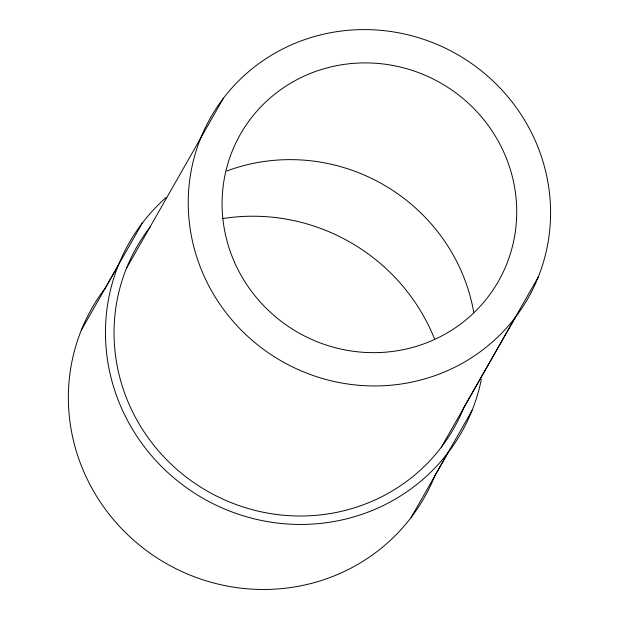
<?xml version="1.0" encoding="UTF-8"?>
<svg xmlns="http://www.w3.org/2000/svg" width="619" height="619" viewBox="0 0 619 619"><rect width="100%" height="100%" fill="white"/><g stroke="black" fill="none" stroke-linecap="round" stroke-linejoin="round"><path stroke-width="0.93" d="M142.277 223.134L105.184 288.152A191.271 185.096 29.7 0 0 166.72 563.785A191.271 185.096 29.7 0 0 434.956 475.516L472.042 410.49M81.321 330.167L118.407 265.149M126.415 268.437L223.374 98.282M538.213 277.157L464.041 407.201A182.613 176.717 29.7 0 1 207.086 490.991A182.613 176.717 29.7 0 1 150.363 226.809M441.254 447.313L515.426 317.268A182.613 176.717 29.7 0 0 389.274 31.29A182.613 176.717 29.7 0 0 203.504 274.766A182.613 176.717 29.7 0 0 515.426 317.268M411.086 517.53L448.179 452.504M222.747 218.577A191.271 185.096 29.7 0 1 434.515 338.887M481.334 379.493A191.271 185.096 29.7 0 1 202.529 498.032A191.271 185.096 29.7 0 1 166.271 197.368M226.809 170.991A182.613 176.717 29.7 0 1 473.705 312.108M234.508 262.247A148.483 143.685 29.7 0 0 488.136 296.803A148.483 143.685 29.7 0 0 385.56 64.275A148.483 143.685 29.7 0 0 234.508 262.247"/></g></svg>
